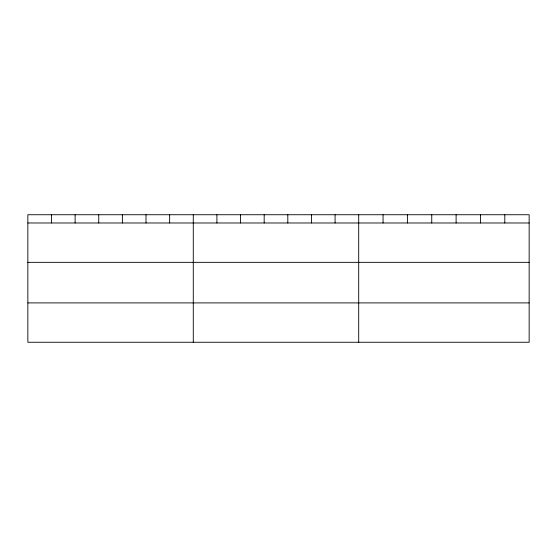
<?xml version="1.0" encoding="UTF-8"?>
<svg xmlns="http://www.w3.org/2000/svg" width="557" height="557" viewBox="0 0 557 557"><rect width="100%" height="100%" fill="white"/><g stroke="black" fill="none" stroke-linecap="round" stroke-linejoin="round"><path stroke-width="0.84" d="M529.15 262.34L529.15 214.737L27.85 214.737L27.85 342.263L529.15 342.263L529.15 262.34L27.85 262.34M27.85 222.981L529.15 222.981M27.85 302.904L529.15 302.904M504.802 214.737L504.802 222.981M480.454 214.737L480.454 222.981M456.106 214.737L456.106 222.981M431.752 214.737L431.752 222.981M407.404 214.737L407.404 222.981M383.056 214.737L383.056 222.981M358.708 214.737L358.708 342.263M335.077 214.737L335.077 222.981M311.44 214.737L311.44 222.981M287.809 214.737L287.809 222.981M264.178 214.737L264.178 222.981M240.547 214.737L240.547 222.981M216.91 214.737L216.91 222.981M193.279 214.737L193.279 342.263M169.648 214.737L169.648 222.981M146.011 214.737L146.011 222.981M122.38 214.737L122.38 222.981M98.749 214.737L98.749 222.981M75.118 214.737L75.118 222.981M51.481 214.737L51.481 222.981"/></g></svg>
